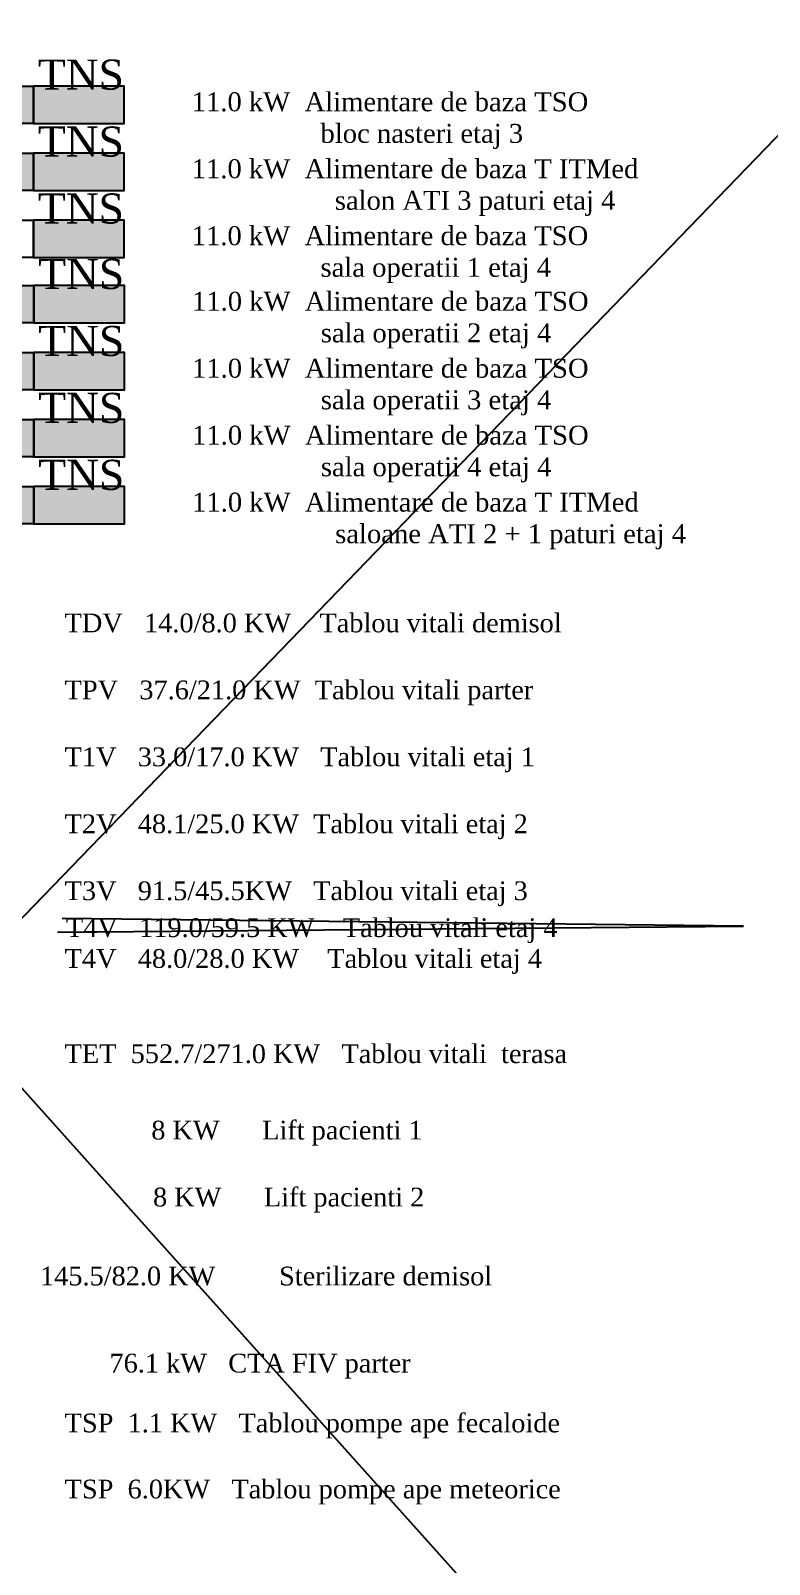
# Model space of a CAD drawing. Extents: x -12085 to 47, y -14993 to 123352.
# Drawn here: x -11848.06 to -11838.13, y -14906.16 to -14885.55 of the extents above; entities that cross this region are included whole.
import ezdxf

# ---------------------------------------------------------------- set-up
doc = ezdxf.new("R2010")
doc.units = 0
doc.header["$MEASUREMENT"] = 0
doc.linetypes.add('DOUBLE_DASHED', pattern=[1.093611, 0.529167, -0.211667, 0.141111, -0.211667])
doc.layers.add('Circuite', color=7, linetype='CONTINUOUS', lineweight=25)
doc.layers.add('circuite iluminat normal', color=7, linetype='CONTINUOUS')
doc.layers.add('ELECTRICAL', color=7, linetype='CONTINUOUS')

msp = doc.modelspace()

# ---------------------------------------------------------------- hatches: boundary and pattern name
at = {"layer": 'circuite iluminat normal', "true_color": 0xffe085}
for points in [[(-11848.02, -14886.795), (-11848.02, -14886.292), (-11848.951, -14886.292), (-11848.951, -14886.795)], [(-11848.02, -14887.695), (-11848.02, -14887.192), (-11848.951, -14887.192), (-11848.951, -14887.695)], [(-11848.016, -14889.475), (-11848.016, -14888.973), (-11848.948, -14888.973), (-11848.948, -14889.475)], [(-11848.016, -14890.375), (-11848.016, -14889.873), (-11848.947, -14889.873), (-11848.947, -14890.375)], [(-11848.015, -14891.275), (-11848.015, -14890.773), (-11848.946, -14890.773), (-11848.946, -14891.275)], [(-11848.015, -14892.175), (-11848.015, -14891.673), (-11848.946, -14891.673), (-11848.946, -14892.175)]]:
    msp.add_hatch(color=41, dxfattribs=at).paths.add_polyline_path(points)
at = {"layer": 'circuite iluminat normal', "true_color": 0xff8a8a}
for points in [[(-11846.805, -14886.799), (-11846.805, -14886.288), (-11848.02, -14886.288), (-11848.02, -14886.799)], [(-11846.805, -14887.699), (-11846.805, -14887.188), (-11848.02, -14887.188), (-11848.02, -14887.699)], [(-11846.806, -14888.599), (-11846.806, -14888.088), (-11848.02, -14888.088), (-11848.02, -14888.599)], [(-11846.802, -14889.48), (-11846.802, -14888.968), (-11848.016, -14888.968), (-11848.016, -14889.48)], [(-11846.801, -14890.38), (-11846.801, -14889.868), (-11848.016, -14889.868), (-11848.016, -14890.38)], [(-11846.8, -14891.28), (-11846.8, -14890.768), (-11848.015, -14890.768), (-11848.015, -14891.28)], [(-11846.801, -14892.18), (-11846.801, -14891.668), (-11848.015, -14891.668), (-11848.015, -14892.18)]]:
    msp.add_hatch(color=11, dxfattribs=at).paths.add_polyline_path(points)

# ---------------------------------------------------------------- linework, layer by layer
at = {"layer": 'Circuite', "linetype": 'Continuous', "ltscale": 5}
for p, q in [((-11877.785, -14928.095), (-11825.273, -14873.785)), ((-11826.367, -14924.085), (-11870.491, -14874.879)), ((-11838.476, -14897.582), (-11847.633, -14897.48)), ((-11847.698, -14897.665), (-11838.476, -14897.582))]:
    msp.add_line(p, q, dxfattribs=at)
at = {"layer": 'circuite iluminat normal'}
for points in [[(-11848.951, -14886.292), (-11848.02, -14886.292), (-11848.02, -14886.795), (-11848.951, -14886.795)], [(-11848.02, -14886.288), (-11846.805, -14886.288), (-11846.805, -14886.799), (-11848.02, -14886.799)], [(-11848.951, -14887.192), (-11848.02, -14887.192), (-11848.02, -14887.695), (-11848.951, -14887.695)], [(-11848.02, -14887.188), (-11846.805, -14887.188), (-11846.805, -14887.699), (-11848.02, -14887.699)], [(-11848.952, -14888.092), (-11848.02, -14888.092), (-11848.02, -14888.595), (-11848.952, -14888.595)], [(-11848.02, -14888.088), (-11846.806, -14888.088), (-11846.806, -14888.599), (-11848.02, -14888.599)], [(-11848.948, -14888.973), (-11848.016, -14888.973), (-11848.016, -14889.475), (-11848.948, -14889.475)], [(-11848.016, -14888.968), (-11846.802, -14888.968), (-11846.802, -14889.48), (-11848.016, -14889.48)], [(-11848.947, -14889.873), (-11848.016, -14889.873), (-11848.016, -14890.375), (-11848.947, -14890.375)], [(-11848.016, -14889.868), (-11846.801, -14889.868), (-11846.801, -14890.38), (-11848.016, -14890.38)], [(-11848.946, -14890.773), (-11848.015, -14890.773), (-11848.015, -14891.275), (-11848.946, -14891.275)], [(-11848.015, -14890.768), (-11846.8, -14890.768), (-11846.8, -14891.28), (-11848.015, -14891.28)], [(-11848.946, -14891.673), (-11848.015, -14891.673), (-11848.015, -14892.175), (-11848.946, -14892.175)], [(-11848.015, -14891.668), (-11846.801, -14891.668), (-11846.801, -14892.18), (-11848.015, -14892.18)]]:
    msp.add_lwpolyline(points, close=True, dxfattribs=at)

# ---------------------------------------------------------------- texts
at = {"layer": 'Circuite', "char_height": 0.81, "width": 27.3387, "attachment_point": 1}
for insert in [(-11849.796, -14885.934), (-11849.796, -14886.834), (-11849.796, -14887.734), (-11849.792, -14888.614), (-11849.791, -14889.514), (-11849.791, -14890.414), (-11849.791, -14891.314)]:
    msp.add_mtext('{\\fTimes New Roman|b0|i0|c0|p18;    \\H0.5x;    TNS}', dxfattribs=dict(at, insert=insert))
at = {"layer": 'ELECTRICAL', "linetype": 'DOUBLE_DASHED', "attachment_point": 1}
for s, insert, char_height, width in [('{\\fTimes New Roman|b0|i0|c0|p18;         11.0 kW  Alimentare de baza TSO \\P                           bloc nasteri etaj 3}', (-11846.76, -14886.375), 0.25477, 15.39932), ('{\\fTimes New Roman|b0|i0|c0|p18;         11.0 kW  Alimentare de baza T ITMed\\P                             salon ATI 3 paturi etaj 4}', (-11846.76, -14887.275), 0.25477, 15.39932), ('{\\fTimes New Roman|b0|i0|c0|p18;         11.0 kW  Alimentare de baza TSO \\P                           sala operatii 1 etaj 4}', (-11846.76, -14888.175), 0.25477, 15.39932), ('{\\fTimes New Roman|b0|i0|c0|p18;         11.0 kW  Alimentare de baza TSO \\P                           sala operatii 2 etaj 4}', (-11846.756, -14889.056), 0.25477, 15.39932), ('{\\fTimes New Roman|b0|i0|c0|p18;         11.0 kW  Alimentare de baza TSO \\P                           sala operatii 3 etaj 4}', (-11846.756, -14889.956), 0.25477, 15.39932), ('{\\fTimes New Roman|b0|i0|c0|p18;         11.0 kW  Alimentare de baza TSO \\P                           sala operatii 4 etaj 4}', (-11846.755, -14890.856), 0.25477, 15.39932), ('{\\fTimes New Roman|b0|i0|c0|p18;         11.0 kW  Alimentare de baza T ITMed\\P                             saloane ATI 2 + 1 paturi etaj 4}', (-11846.755, -14891.756), 0.25477, 15.39932), ('{\\fTimes New Roman|b0|i0|c0|p18;     TDV   14.0/8.0 KW    Tablou vitali demisol}', (-11848.078, -14893.381), 0.25202, 15.23268), ('\\A1;{\\fTimes New Roman|b0|i0|c0|p18;     TPV   37.6/21\\H1x;.0 KW  Tablou vitali parter}', (-11848.078, -14894.281), 0.25202, 15.23268), ('{\\fTimes New Roman|b0|i0|c0|p18;     T1V   33.0/17.0 KW   Tablou vitali etaj 1}', (-11848.078, -14895.181), 0.25202, 15.23268), ('\\pt3.0242;{\\fTimes New Roman|b0|i0|c0|p18;     T2V   48.1/25.0 KW  Tablou vitali etaj 2}', (-11848.078, -14896.081), 0.25202, 15.23268), ('{\\fTimes New Roman|b0|i0|c0|p18;     T3V   91.5/45.5KW   Tablou vitali etaj 3}', (-11848.078, -14896.981), 0.25202, 15.23268), ('{\\fTimes New Roman|b0|i0|c0|p18;     T4V   119.0/59.5 KW    Tablou vitali etaj 4}', (-11848.06, -14897.477), 0.25202, 15.23268), ('{\\fTimes New Roman|b0|i0|c0|p18;     T4V   48.0/28.0 KW    Tablou vitali etaj 4}', (-11848.078, -14897.891), 0.25202, 15.23268), ('{\\fTimes New Roman|b0|i0|c0|p18;     TET  552.7/271.0 KW   Tablou vitali  terasa}', (-11848.078, -14899.171), 0.25202, 15.23268), ('{\\fTimes New Roman|b0|i0|c0|p18;                 8 KW      Lift pacienti 1}', (-11848.055, -14900.198), 0.25202, 15.23268), ('{\\fTimes New Roman|b0|i0|c0|p18;                 8 KW      Lift pacienti 2}', (-11848.032, -14901.098), 0.25202, 15.23268), ('{\\fTimes New Roman|b0|i0|c0|p18;         \\H1.12x; 76.1 kW   CTA FIV parter}', (-11847.859, -14903.33), 0.22501, 15.22822), ('{\\fTimes New Roman|b0|i0|c0|p18;     \\C1;TSP  1.1 KW   Tablou pompe ape fecaloide}', (-11848.078, -14904.134), 0.25202, 15.23268), ('{\\fTimes New Roman|b0|i0|c0|p18;     \\C1;TSP  6.0KW   Tablou pompe ape meteorice}', (-11848.078, -14905.022), 0.25202, 15.23268)]:
    msp.add_mtext(s, dxfattribs=dict(at, insert=insert, char_height=char_height, width=width))
at = {"layer": 'ELECTRICAL', "linetype": 'Continuous', "insert": (-11848.538, -14902.159), "char_height": 0.22501, "width": 7.4268, "attachment_point": 1}
msp.add_mtext('{\\fTimes New Roman|b0|i0|c0|p18;      \\H1.12x; 145.5/82.0 KW         Sterilizare demisol}', dxfattribs=at)

doc.saveas('drawing.dxf')
